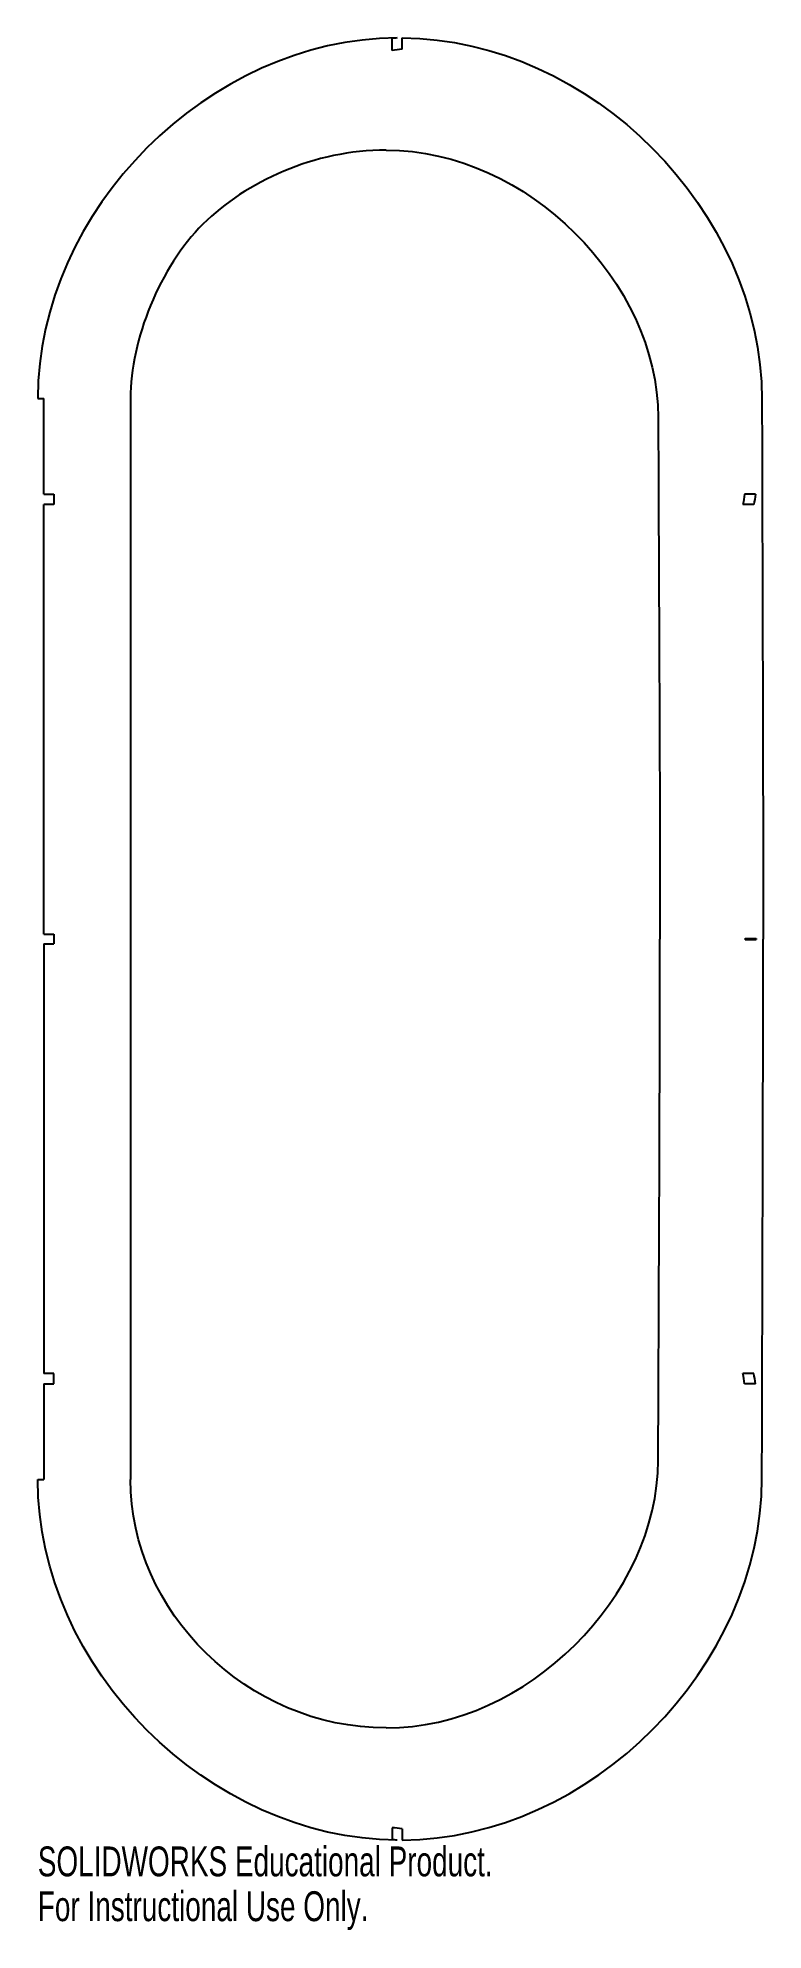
# Model space of a CAD drawing. Header units: millimetres. Extents: x 31 to 148, y -160 to 146.
import ezdxf

# ---------------------------------------------------------------- set-up
doc = ezdxf.new("R2010")
doc.units = ezdxf.units.MM
doc.styles.add('SLDTEXTSTYLE0', font='TXT', dxfattribs={"width": 0.7})

msp = doc.modelspace()

# ---------------------------------------------------------------- linework, layer by layer
at = {"color": 7, "linetype": 'Continuous', "lineweight": 25}
for p, q in [((30.77, 87.49), (31.77, 87.49)), ((31.77, 72), (31.77, 87.49)), ((45.77, 87.49), (45.77, -87.49)), ((31.77, 72), (33.37, 72)), ((33.37, 72), (33.37, 70.32)), ((33.37, 70.32), (31.77, 70.32)), ((31.77, 0.8), (31.77, 70.32)), ((31.77, 0.8), (33.37, 0.8)), ((33.37, 0.8), (33.37, -0.8)), ((145.37, -0.1), (145.37, 0.1)), ((147.16, 0.1), (147.16, -0.1)), ((31.77, -0.8), (33.37, -0.8)), ((31.77, -0.8), (31.77, -70.32)), ((33.37, -70.32), (31.77, -70.32)), ((33.37, -72), (33.37, -70.32)), ((31.77, -72), (33.37, -72)), ((31.77, -72), (31.77, -87.49)), ((30.77, -87.49), (31.77, -87.49))]:
    msp.add_line(p, q, dxfattribs=at)
for points in [[(88.98, 145.86), (58.48, 145.67), (30.77, 117.99), (30.77, 87.49)], [(88.98, 145.86), (88.71, 145.83), (88.43, 145.8), (88.16, 145.77)], [(88.16, 143.84), (88.16, 144.48), (88.16, 145.13), (88.16, 145.77)], [(89.79, 144.03), (89.25, 143.97), (88.71, 143.9), (88.16, 143.84)], [(89.79, 145.86), (120.34, 145.64), (148, 117.87), (148.07, 87.32)], [(89.79, 144.03), (89.79, 144.64), (89.79, 145.25), (89.79, 145.86)], [(87.21, 127.7), (110.06, 127.69), (131.2, 106.33), (131.27, 84.41)], [(148.07, 87.32), (148.14, 58.19), (148.27, 29.13), (148.27, 0)], [(145.24, 72), (145.16, 71.44), (145.08, 70.88), (145, 70.32)], [(147.02, 72), (146.43, 72), (145.84, 72), (145.24, 72)], [(147.02, 72), (146.94, 71.44), (146.85, 70.88), (146.77, 70.32)], [(146.77, 70.32), (146.18, 70.32), (145.59, 70.32), (145, 70.32)], [(145.37, 0.1), (145.97, 0.1), (146.56, 0.1), (147.16, 0.1)], [(148.07, -87.32), (148.14, -58.19), (148.27, -29.13), (148.27, 0)], [(131.27, -84.41), (131.35, -61.02), (131.55, -25.8), (131.55, 0)], [(145.37, -0.1), (145.97, -0.1), (146.56, -0.1), (147.16, -0.1)], [(146.77, -70.32), (146.18, -70.32), (145.59, -70.32), (145, -70.32)], [(145.24, -72), (145.16, -71.44), (145.08, -70.88), (145, -70.32)], [(147.02, -72), (146.94, -71.44), (146.85, -70.88), (146.77, -70.32)], [(147.02, -72), (146.43, -72), (145.84, -72), (145.24, -72)], [(87.21, -127.7), (110.06, -127.69), (131.2, -106.33), (131.27, -84.41)], [(88.98, -145.86), (58.48, -145.67), (30.77, -117.99), (30.77, -87.49)], [(87.21, -127.7), (64.65, -127.71), (45.77, -108.81), (45.77, -87.49)], [(89.79, -145.86), (120.34, -145.64), (148, -117.87), (148.07, -87.32)], [(88.16, -143.84), (88.16, -144.48), (88.16, -145.13), (88.16, -145.77)], [(89.79, -144.03), (89.25, -143.97), (88.71, -143.9), (88.16, -143.84)], [(88.98, -145.86), (88.71, -145.83), (88.43, -145.8), (88.16, -145.77)], [(89.79, -144.03), (89.79, -144.64), (89.79, -145.25), (89.79, -145.86)]]:
    msp.add_open_spline(points, degree=3, dxfattribs=at)
for points, knots in [([(87.21, 127.7), (75.59, 127.71), (64.49, 122.59), (50.56, 108.82), (45.77, 96.96), (45.77, 87.49)], [0, 0, 0, 0, 0.5, 0.5, 1, 1, 1, 1]), ([(131.27, 84.41), (131.29, 78.8), (131.32, 70.32), (131.39, 56.26), (131.41, 50.22), (131.48, 34.19), (131.5, 28.69), (131.54, 13.53), (131.55, 6.5), (131.55, 0)], [0, 0, 0, 0, 0.25, 0.25, 0.5, 0.5, 0.75, 0.75, 1, 1, 1, 1])]:
    msp.add_open_spline(points, degree=3, knots=knots, dxfattribs=at)

# ---------------------------------------------------------------- texts
at = {"color": 7, "linetype": 'Continuous', "char_height": 4.8336, "attachment_point": 1, "style": 'SLDTEXTSTYLE0'}
for s, insert in [('SOLIDWORKS Educational Product.', (30.77, -146.88)), ('For Instructional Use Only.', (30.77, -154.13))]:
    msp.add_mtext(s, dxfattribs=dict(at, insert=insert))

doc.saveas('drawing.dxf')
